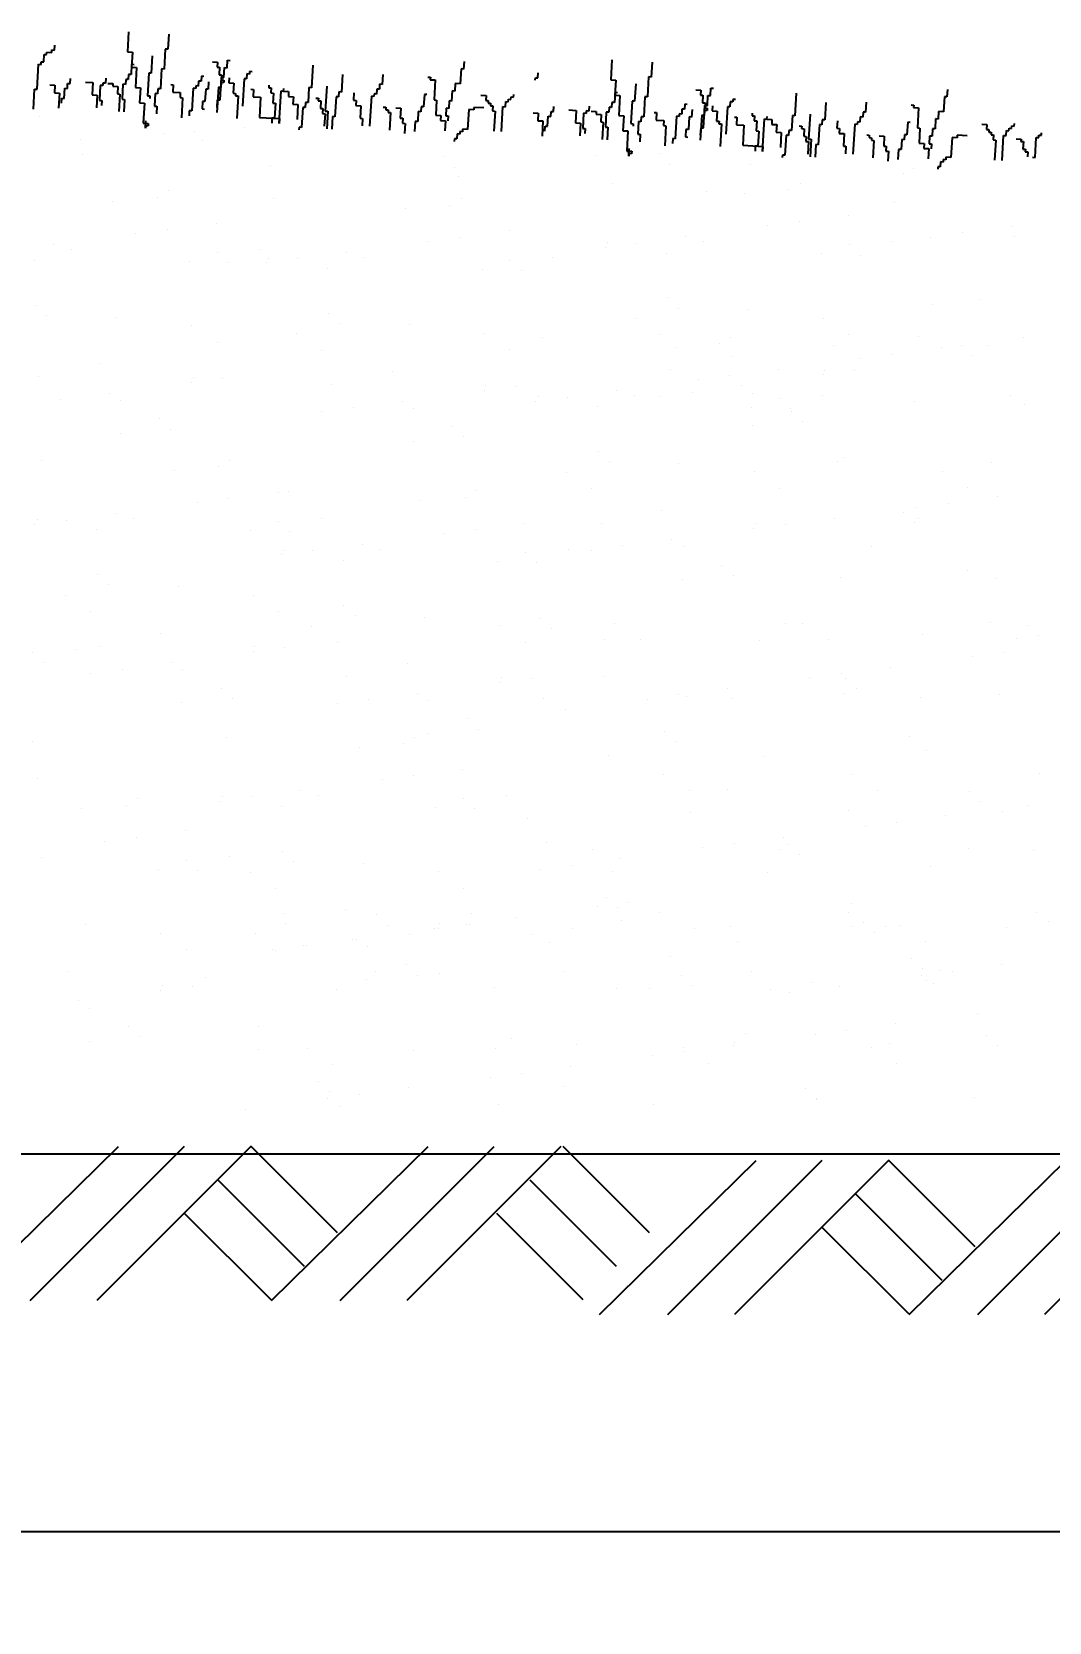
# Model space of a CAD drawing. Extents: x -1852 to 2348, y -1632 to 4031.
# Drawn here: x -11 to 326, y 2846 to 3373 of the extents above; entities that cross this region are included whole.
import ezdxf

# ---------------------------------------------------------------- set-up
doc = ezdxf.new("R2010")
doc.units = 0
doc.header["$MEASUREMENT"] = 0
doc.layers.get('0').update_dxf_attribs({"linetype": 'CONTINUOUS'})
doc.layers.get('DEFPOINTS').update_dxf_attribs({"linetype": 'CONTINUOUS'})
for name, color, linetype in [('STAIR', 140, 'CONTINUOUS'), ('TEXT', 41, 'CONTINUOUS'), ('TREE', 3, 'CONTINUOUS')]:
    doc.layers.add(name, color=color, linetype=linetype)
doc.styles.add('HZ', font='simplex.shx', dxfattribs={"width": 0.7, "bigfont": 'hztxt.shx'})
doc.styles.add('XREF1$0$STYLE3', font='simsun.ttf', dxfattribs={"width": 0.7})
doc.dimstyles.new('STANDARD-1', dxfattribs={"dimscale": 0, "dimtxt": 450, "dimasz": 300, "dimexe": 300, "dimexo": 300, "dimgap": 200, "dimtad": 1, "dimdec": 0, "dimzin": 0, "dimtxsty": 'HZ', "dimcen": 300, "dimdle": 300, "dimclrd": 40, "dimclre": 40, "dimclrt": 41, "dimazin": 3, "dimtfac": 1, "dimtdec": 0, "dimtofl": 0, "dimtmove": 0, "dimatfit": 3, "dimtvp": 1.5, "dimtolj": 1, "dimtzin": 0})

# ---------------------------------------------------------------- blocks, each defined once
blk = doc.blocks.new('DI')
at = {"layer": 'STAIR'}
for p, q in [((-51.91, -51.04), (0, 0)), ((-29.24, -51.04), (21.82, 0.03)), ((43.91, 0.03), (-7.16, -51.04)), ((73.35, -51.04), (124.39, 0)), ((146.47, 0), (95.44, -51.04)), ((72.47, -28.63), (43.86, -0.02)), ((50.65, -51.04), (102.55, 0)), ((175.85, -28.63), (147.24, -0.02)), ((32.82, -11.06), (61.43, -39.67)), ((136.19, -11.06), (164.8, -39.67)), ((21.77, -22.11), (50.38, -50.72)), ((125.15, -22.11), (153.76, -50.72))]:
    blk.add_line(p, q, dxfattribs=at)
blk = doc.blocks.new('_ARCHTICK')
at = {"color": 0, "linetype": 'BYBLOCK', "const_width": 0.15}
blk.add_lwpolyline([(-0.5, -0.5), (0.5, 0.5)], dxfattribs=at)
blk = doc.blocks.new('*D63')
at = {"color": 40, "linetype": 'BYBLOCK'}
for p, q in [((-277.47, 2875.96), (1282.33, 2875.96)), ((-247.47, 2870.14), (-247.47, 2845.96)), ((1252.33, 2870.14), (1252.33, 2845.96))]:
    blk.add_line(p, q, dxfattribs=at)
at = {"layer": 'DEFPOINTS', "color": 0, "linetype": 'BYBLOCK'}
for p in [(-247.47, 2900.14), (1252.33, 2900.14), (1252.33, 2875.96)]:
    blk.add_point(p, dxfattribs=at)
at = {"color": 40, "linetype": 'BYBLOCK', "xscale": 20, "yscale": 20, "zscale": 20, "rotation": 180}
blk.add_blockref('_ARCHTICK', (-247.47, 2875.96), dxfattribs=at)
at = {"color": 40, "linetype": 'BYBLOCK', "xscale": 20, "yscale": 20, "zscale": 20}
blk.add_blockref('_ARCHTICK', (1252.33, 2875.96), dxfattribs=at)
at = {"color": 41, "linetype": 'BYBLOCK', "insert": (502.43, 2910.96), "char_height": 30, "attachment_point": 5, "style": 'XREF1$0$STYLE3'}
blk.add_mtext('\\A1;1500', dxfattribs=at)

msp = doc.modelspace()

# ---------------------------------------------------------------- linework, layer by layer
at = {"color": 40, "linetype": 'BYBLOCK'}
msp.add_line((952.53, 3001.02), (-247.47, 3001.02), dxfattribs=at)
at = {"layer": 'TREE', "linetype": 'CONTINUOUS'}
for p, q in [((-3.88, 3366.95), (-3.78, 3368.61)), ((20.65, 3373), (20.26, 3366.37)), ((33.94, 3372.22), (33.65, 3367.24)), ((-8.32, 3362.22), (-8.27, 3363.05)), ((-8.27, 3363.05), (-7.44, 3363)), ((-7.44, 3363), (-7.3, 3365.49)), ((-7.3, 3365.49), (-6.47, 3365.44)), ((-6.47, 3365.44), (-6.42, 3366.27)), ((-6.42, 3366.27), (-4.76, 3366.17)), ((-4.76, 3366.17), (-4.71, 3367)), ((-4.71, 3367), (-3.88, 3366.95)), ((20.26, 3366.37), (21.92, 3366.27)), ((21.92, 3366.27), (21.63, 3361.29)), ((28.52, 3365.05), (28.18, 3359.24)), ((32.82, 3367.29), (32.43, 3360.66)), ((33.65, 3367.24), (32.82, 3367.29)), ((48.4, 3363.05), (50.06, 3362.95)), ((50.06, 3362.95), (49.97, 3361.29)), ((53.29, 3361.1), (53.43, 3363.58)), ((53.43, 3363.58), (54.27, 3363.54)), ((131.76, 3363.14), (131.61, 3360.66)), ((180.73, 3363.75), (180.34, 3357.11)), ((194.02, 3362.96), (193.73, 3357.99)), ((-9.64, 3353.97), (-9.15, 3362.27)), ((-9.15, 3362.27), (-8.32, 3362.22)), ((1.3, 3355.83), (1.4, 3357.49)), ((13.08, 3357.63), (12.98, 3355.97)), ((20.65, 3358.85), (20.55, 3357.19)), ((21.48, 3358.8), (20.65, 3358.85)), ((21.68, 3362.12), (21.48, 3358.8)), ((21.63, 3361.29), (23.29, 3361.19)), ((22.51, 3362.07), (21.68, 3362.12)), ((23.29, 3361.19), (22.9, 3354.56)), ((27.35, 3359.29), (26.91, 3351.83)), ((28.18, 3359.24), (27.35, 3359.29)), ((31.6, 3360.71), (31.21, 3354.07)), ((32.43, 3360.66), (31.6, 3360.71)), ((44.79, 3358.27), (44.69, 3356.61)), ((45.62, 3358.22), (44.79, 3358.27)), ((49.97, 3361.29), (50.8, 3361.24)), ((50.8, 3361.24), (50.65, 3358.75)), ((50.65, 3358.75), (51.48, 3358.7)), ((50.99, 3350.41), (51.43, 3357.88)), ((51.48, 3358.7), (51.38, 3357.05)), ((51.43, 3357.88), (52.26, 3357.83)), ((52.26, 3357.83), (52.46, 3361.14)), ((52.46, 3361.14), (53.29, 3361.1)), ((53.92, 3357.73), (53.83, 3356.07)), ((58.91, 3357.44), (58.37, 3348.31)), ((59.74, 3357.39), (58.91, 3357.44)), ((59.84, 3359.05), (59.74, 3357.39)), ((60.67, 3359), (59.84, 3359.05)), ((60.72, 3359.83), (60.67, 3359)), ((61.55, 3359.78), (60.72, 3359.83)), ((81.68, 3361.92), (81.24, 3354.46)), ((91.5, 3358.85), (91.16, 3353.04)), ((104.84, 3358.9), (104.64, 3355.58)), ((119.79, 3358.02), (120.62, 3357.97)), ((120.62, 3357.97), (120.57, 3357.14)), ((130.78, 3360.7), (130.49, 3355.73)), ((131.61, 3360.66), (130.78, 3360.7)), ((155.33, 3356.92), (155.38, 3357.74)), ((155.38, 3357.74), (156.21, 3357.7)), ((156.21, 3357.7), (156.3, 3359.35)), ((192.9, 3358.04), (192.51, 3351.4)), ((193.73, 3357.99), (192.9, 3358.04)), ((-10.86, 3347.39), (-10.47, 3354.02)), ((-10.47, 3354.02), (-9.64, 3353.97)), ((-5.39, 3355.39), (-3.73, 3355.29)), ((-3.73, 3355.29), (-3.87, 3352.8)), ((-3.87, 3352.8), (-2.21, 3352.7)), ((-2.21, 3352.7), (-2.51, 3347.73)), ((-0.65, 3350.95), (-0.46, 3354.27)), ((-0.46, 3354.27), (0.38, 3354.22)), ((0.38, 3354.22), (0.47, 3355.88)), ((0.47, 3355.88), (1.3, 3355.83)), ((6.34, 3356.36), (8.83, 3356.22)), ((8.83, 3356.22), (8.58, 3352.07)), ((8.58, 3352.07), (10.25, 3351.97)), ((11.27, 3355.24), (10.98, 3350.26)), ((12.1, 3355.19), (11.27, 3355.24)), ((12.15, 3356.02), (12.1, 3355.19)), ((12.98, 3355.97), (12.15, 3356.02)), ((13.81, 3355.92), (15.47, 3355.83)), ((15.47, 3355.83), (15.42, 3355)), ((15.42, 3355), (17.08, 3354.9)), ((17.08, 3354.9), (16.94, 3352.41)), ((16.94, 3352.41), (17.77, 3352.36)), ((17.77, 3352.36), (17.43, 3346.56)), ((18.79, 3355.63), (18.5, 3350.66)), ((19.63, 3355.58), (18.79, 3355.63)), ((19.72, 3357.24), (19.63, 3355.58)), ((20.55, 3357.19), (19.72, 3357.24)), ((22.9, 3354.56), (24.56, 3354.46)), ((24.56, 3354.46), (24.27, 3349.48)), ((29.45, 3352.51), (29.2, 3348.36)), ((30.28, 3352.46), (29.45, 3352.51)), ((30.37, 3354.12), (30.28, 3352.46)), ((31.21, 3354.07), (30.37, 3354.12)), ((34.63, 3355.53), (35.46, 3355.48)), ((35.46, 3355.48), (35.31, 3353)), ((35.31, 3353), (37.8, 3352.85)), ((37.8, 3352.85), (37.7, 3351.19)), ((42.05, 3354.27), (41.61, 3346.8)), ((42.88, 3354.22), (42.05, 3354.27)), ((42.93, 3355.05), (42.88, 3354.22)), ((43.76, 3355), (42.93, 3355.05)), ((43.86, 3356.66), (43.76, 3355)), ((44.69, 3356.61), (43.86, 3356.66)), ((46.21, 3354.02), (45.96, 3349.87)), ((47.04, 3353.97), (46.21, 3354.02)), ((47.18, 3356.46), (47.04, 3353.97)), ((50.41, 3354.61), (49.92, 3346.31)), ((51.24, 3354.56), (50.41, 3354.61)), ((51.33, 3356.22), (51.24, 3354.56)), ((52.17, 3356.17), (51.33, 3356.22)), ((51.38, 3357.05), (52.21, 3357)), ((52.21, 3357), (52.17, 3356.17)), ((53.83, 3356.07), (55.49, 3355.97)), ((55.49, 3355.97), (55.29, 3352.66)), ((55.29, 3352.66), (56.12, 3352.61)), ((56.12, 3352.61), (56.08, 3351.78)), ((61.2, 3353.97), (62.04, 3353.92)), ((62.04, 3353.92), (61.89, 3351.44)), ((67.12, 3355.29), (67.07, 3354.46)), ((67.07, 3354.46), (67.9, 3354.41)), ((67.9, 3354.41), (67.8, 3352.75)), ((67.8, 3352.75), (68.63, 3352.7)), ((68.63, 3352.7), (68.44, 3349.39)), ((70.54, 3342.6), (71.17, 3353.39)), ((71.17, 3353.39), (72, 3353.34)), ((72, 3353.34), (72.05, 3354.17)), ((72, 3353.34), (73.66, 3353.24)), ((73.66, 3353.24), (73.57, 3351.58)), ((80.41, 3354.51), (80.11, 3349.53)), ((81.24, 3354.46), (80.41, 3354.51)), ((86.27, 3355), (85.78, 3346.7)), ((90.32, 3353.09), (90.23, 3351.43)), ((91.16, 3353.04), (90.32, 3353.09)), ((95.31, 3352.8), (95.16, 3350.31)), ((101.95, 3352.41), (101.9, 3351.58)), ((102.78, 3352.36), (101.95, 3352.41)), ((102.88, 3354.02), (102.78, 3352.36)), ((103.71, 3353.97), (102.88, 3354.02)), ((103.81, 3355.63), (103.71, 3353.97)), ((104.64, 3355.58), (103.81, 3355.63)), ((118.61, 3352.26), (118.37, 3348.12)), ((119.44, 3352.22), (118.61, 3352.26)), ((120.57, 3357.14), (122.23, 3357.05)), ((122.23, 3357.05), (121.84, 3350.41)), ((127.85, 3353.39), (127.65, 3350.07)), ((128.68, 3353.34), (127.85, 3353.39)), ((128.83, 3355.83), (128.68, 3353.34)), ((130.49, 3355.73), (128.83, 3355.83)), ((137.37, 3351.99), (139.04, 3351.9)), ((148.17, 3351.36), (148.22, 3352.19)), ((180.34, 3357.11), (182, 3357.01)), ((181.76, 3352.87), (181.57, 3349.55)), ((182, 3357.01), (181.71, 3352.04)), ((181.71, 3352.04), (183.37, 3351.94)), ((182.59, 3352.82), (181.76, 3352.87)), ((188.6, 3355.79), (188.26, 3349.99)), ((208.49, 3353.79), (210.15, 3353.69)), ((210.15, 3353.69), (210.05, 3352.04)), ((210.05, 3352.04), (210.88, 3351.99)), ((210.88, 3351.99), (210.74, 3349.5)), ((213.37, 3351.84), (213.52, 3354.33)), ((213.52, 3354.33), (214.35, 3354.28)), ((241.76, 3352.67), (241.32, 3345.2)), ((291.84, 3353.89), (291.69, 3351.4)), ((-1.58, 3349.34), (-1.48, 3351)), ((-1.48, 3351), (-0.65, 3350.95)), ((10.25, 3351.97), (10, 3347.83)), ((10.98, 3350.26), (11.81, 3350.22)), ((11.81, 3350.22), (11.71, 3348.56)), ((18.5, 3350.66), (19.33, 3350.61)), ((19.33, 3350.61), (19.09, 3346.46)), ((24.27, 3349.48), (25.93, 3349.39)), ((25.93, 3349.39), (25.54, 3342.75)), ((26.91, 3351.83), (27.74, 3351.78)), ((27.74, 3351.78), (27.69, 3350.95)), ((29.2, 3348.36), (30.03, 3348.31)), ((30.03, 3348.31), (29.89, 3345.82)), ((37.7, 3351.19), (38.53, 3351.14)), ((38.53, 3351.14), (38.15, 3344.51)), ((40.78, 3346.85), (40.69, 3345.19)), ((41.61, 3346.8), (40.78, 3346.85)), ((45.13, 3349.92), (44.98, 3347.43)), ((44.98, 3347.43), (45.82, 3347.39)), ((45.96, 3349.87), (45.13, 3349.92)), ((50.02, 3347.97), (50.16, 3350.46)), ((50.16, 3350.46), (50.99, 3350.41)), ((56.08, 3351.78), (56.91, 3351.73)), ((56.91, 3351.73), (56.47, 3344.26)), ((61.89, 3351.44), (64.38, 3351.29)), ((64.38, 3351.29), (63.99, 3344.65)), ((68.44, 3349.39), (69.27, 3349.34)), ((69.27, 3349.34), (68.98, 3344.36)), ((73.57, 3351.58), (75.23, 3351.48)), ((75.23, 3351.48), (75.08, 3349)), ((75.08, 3349), (76.74, 3348.9)), ((76.74, 3348.9), (76.45, 3343.92)), ((78.36, 3347.97), (77.97, 3341.34)), ((79.19, 3347.92), (78.36, 3347.97)), ((79.28, 3349.58), (79.19, 3347.92)), ((80.11, 3349.53), (79.28, 3349.58)), ((82.7, 3351.04), (83.53, 3351)), ((83.53, 3351), (83.49, 3350.17)), ((83.49, 3350.17), (84.32, 3350.12)), ((84.32, 3350.12), (84.17, 3347.63)), ((84.17, 3347.63), (85, 3347.58)), ((85, 3347.58), (84.9, 3345.92)), ((89.4, 3351.48), (89.01, 3344.85)), ((90.23, 3351.43), (89.4, 3351.48)), ((95.16, 3350.31), (95.99, 3350.26)), ((95.99, 3350.26), (95.9, 3348.6)), ((95.9, 3348.6), (97.56, 3348.51)), ((97.56, 3348.51), (97.31, 3344.36)), ((101.07, 3351.63), (100.49, 3341.68)), ((101.9, 3351.58), (101.07, 3351.63)), ((105.03, 3348.07), (105.86, 3348.02)), ((105.86, 3348.02), (105.81, 3347.19)), ((105.81, 3347.19), (106.64, 3347.14)), ((106.64, 3347.14), (106.6, 3346.31)), ((109.19, 3347.82), (110.85, 3347.73)), ((110.85, 3347.73), (110.65, 3344.41)), ((117.54, 3348.17), (117.44, 3346.51)), ((118.37, 3348.12), (117.54, 3348.17)), ((121.84, 3350.41), (122.67, 3350.36)), ((122.67, 3350.36), (122.38, 3345.38)), ((125.85, 3347.68), (125.7, 3345.19)), ((126.68, 3347.63), (125.85, 3347.68)), ((126.82, 3350.12), (126.68, 3347.63)), ((127.65, 3350.07), (126.82, 3350.12)), ((133.32, 3347.24), (132.93, 3340.6)), ((134.98, 3347.14), (133.32, 3347.24)), ((135.03, 3347.97), (134.98, 3347.14)), ((138.35, 3347.78), (135.03, 3347.97)), ((139.04, 3351.9), (138.94, 3350.24)), ((138.94, 3350.24), (139.77, 3350.19)), ((139.77, 3350.19), (139.72, 3349.36)), ((139.72, 3349.36), (140.55, 3349.31)), ((140.55, 3349.31), (140.5, 3348.48)), ((140.5, 3348.48), (141.33, 3348.43)), ((141.33, 3348.43), (141.23, 3346.77)), ((141.23, 3346.77), (142.07, 3346.72)), ((142.07, 3346.72), (141.68, 3340.09)), ((144.17, 3339.94), (144.65, 3348.24)), ((144.65, 3348.24), (145.49, 3348.19)), ((145.49, 3348.19), (145.58, 3349.85)), ((145.58, 3349.85), (146.41, 3349.8)), ((146.41, 3349.8), (146.46, 3350.63)), ((146.46, 3350.63), (147.29, 3350.58)), ((147.29, 3350.58), (147.34, 3351.41)), ((147.34, 3351.41), (148.17, 3351.36)), ((161.39, 3346.57), (161.49, 3348.23)), ((166.42, 3347.11), (168.91, 3346.96)), ((168.91, 3346.96), (168.67, 3342.81)), ((172.23, 3346.77), (172.19, 3345.94)), ((173.06, 3346.72), (172.23, 3346.77)), ((173.16, 3348.38), (173.06, 3346.72)), ((179.81, 3347.99), (179.71, 3346.33)), ((180.64, 3347.94), (179.81, 3347.99)), ((180.74, 3349.6), (180.64, 3347.94)), ((181.57, 3349.55), (180.74, 3349.6)), ((183.37, 3351.94), (182.98, 3345.3)), ((187.43, 3350.04), (186.99, 3342.57)), ((188.26, 3349.99), (187.43, 3350.04)), ((191.68, 3351.45), (191.29, 3344.82)), ((192.51, 3351.4), (191.68, 3351.45)), ((203.94, 3347.4), (203.85, 3345.74)), ((204.77, 3347.35), (203.94, 3347.4)), ((204.87, 3349.01), (204.77, 3347.35)), ((205.7, 3348.96), (204.87, 3349.01)), ((207.27, 3347.21), (207.12, 3344.72)), ((210.74, 3349.5), (211.57, 3349.45)), ((211.08, 3341.16), (211.52, 3348.62)), ((211.42, 3346.96), (211.32, 3345.3)), ((212.25, 3346.91), (211.42, 3346.96)), ((211.57, 3349.45), (211.47, 3347.79)), ((211.47, 3347.79), (212.3, 3347.74)), ((211.52, 3348.62), (212.35, 3348.57)), ((212.3, 3347.74), (212.25, 3346.91)), ((212.35, 3348.57), (212.54, 3351.89)), ((212.54, 3351.89), (213.37, 3351.84)), ((214.01, 3348.47), (213.91, 3346.82)), ((213.91, 3346.82), (215.57, 3346.72)), ((215.57, 3346.72), (215.38, 3343.4)), ((218.99, 3348.18), (218.46, 3339.06)), ((219.82, 3348.13), (218.99, 3348.18)), ((219.92, 3349.79), (219.82, 3348.13)), ((220.75, 3349.74), (219.92, 3349.79)), ((220.8, 3350.57), (220.75, 3349.74)), ((221.63, 3350.52), (220.8, 3350.57)), ((251.58, 3349.6), (251.24, 3343.79)), ((264.92, 3349.64), (264.72, 3346.33)), ((279.87, 3348.77), (280.7, 3348.72)), ((280.7, 3348.72), (280.65, 3347.89)), ((280.65, 3347.89), (282.31, 3347.79)), ((282.31, 3347.79), (281.92, 3341.15)), ((290.86, 3351.45), (290.57, 3346.47)), ((291.69, 3351.4), (290.86, 3351.45)), ((-8.94, 3344.95), (-8.94, 3344.95)), ((25.54, 3342.75), (27.2, 3342.65)), ((26.27, 3341.04), (26.42, 3343.53)), ((26.32, 3341.87), (26.27, 3341.04)), ((27.15, 3341.82), (26.32, 3341.87)), ((27.2, 3342.65), (27.15, 3341.82)), ((63.99, 3344.65), (70.64, 3344.26)), ((68.14, 3344.41), (68.05, 3342.75)), ((68.98, 3344.36), (68.14, 3344.41)), ((70.64, 3344.26), (70.54, 3342.6)), ((84.9, 3345.92), (85.73, 3345.87)), ((85.73, 3345.87), (85.49, 3341.73)), ((85.78, 3346.7), (86.61, 3346.65)), ((86.61, 3346.65), (86.27, 3340.85)), ((88.18, 3344.9), (87.93, 3340.75)), ((89.01, 3344.85), (88.18, 3344.9)), ((97.31, 3344.36), (98.14, 3344.31)), ((98.14, 3344.31), (98, 3341.82)), ((106.6, 3346.31), (107.43, 3346.26)), ((107.43, 3346.26), (107.09, 3340.46)), ((110.65, 3344.41), (111.48, 3344.36)), ((111.48, 3344.36), (111.38, 3342.7)), ((111.38, 3342.7), (112.22, 3342.65)), ((112.22, 3342.65), (112.02, 3339.33)), ((115.59, 3343.29), (115.39, 3339.97)), ((116.42, 3343.24), (115.59, 3343.29)), ((116.61, 3346.56), (116.42, 3343.24)), ((117.44, 3346.51), (116.61, 3346.56)), ((122.38, 3345.38), (124.04, 3345.29)), ((124.04, 3345.29), (123.94, 3343.63)), ((123.94, 3343.63), (125.6, 3343.53)), ((125.6, 3343.53), (125.41, 3340.21)), ((125.7, 3345.19), (126.53, 3345.14)), ((126.53, 3345.14), (126.43, 3343.48)), ((154.69, 3346.13), (156.36, 3346.04)), ((156.36, 3346.04), (156.21, 3343.55)), ((156.21, 3343.55), (157.87, 3343.45)), ((157.87, 3343.45), (157.58, 3338.47)), ((158.51, 3340.08), (158.6, 3341.74)), ((158.6, 3341.74), (159.43, 3341.69)), ((159.43, 3341.69), (159.63, 3345.01)), ((159.63, 3345.01), (160.46, 3344.96)), ((160.46, 3344.96), (160.56, 3346.62)), ((160.56, 3346.62), (161.39, 3346.57)), ((168.67, 3342.81), (170.33, 3342.72)), ((170.33, 3342.72), (170.09, 3338.57)), ((171.35, 3345.99), (171.06, 3341.01)), ((172.19, 3345.94), (171.35, 3345.99)), ((173.9, 3346.67), (175.56, 3346.57)), ((175.56, 3346.57), (175.51, 3345.74)), ((175.51, 3345.74), (177.17, 3345.64)), ((177.17, 3345.64), (177.02, 3343.16)), ((177.02, 3343.16), (177.85, 3343.11)), ((177.85, 3343.11), (177.51, 3337.3)), ((178.88, 3346.38), (178.59, 3341.4)), ((179.71, 3346.33), (178.88, 3346.38)), ((182.98, 3345.3), (184.64, 3345.21)), ((184.64, 3345.21), (184.35, 3340.23)), ((186.99, 3342.57), (187.82, 3342.52)), ((187.82, 3342.52), (187.77, 3341.69)), ((189.53, 3343.25), (189.29, 3339.11)), ((190.36, 3343.2), (189.53, 3343.25)), ((190.46, 3344.86), (190.36, 3343.2)), ((191.29, 3344.82), (190.46, 3344.86)), ((194.71, 3346.28), (195.54, 3346.23)), ((195.54, 3346.23), (195.39, 3343.74)), ((195.39, 3343.74), (197.89, 3343.6)), ((197.89, 3343.6), (197.79, 3341.94)), ((197.79, 3341.94), (198.62, 3341.89)), ((198.62, 3341.89), (198.23, 3335.25)), ((202.14, 3345.01), (201.7, 3337.55)), ((202.97, 3344.96), (202.14, 3345.01)), ((203.02, 3345.79), (202.97, 3344.96)), ((203.85, 3345.74), (203.02, 3345.79)), ((206.29, 3344.77), (206.05, 3340.62)), ((207.12, 3344.72), (206.29, 3344.77)), ((210.49, 3345.35), (210, 3337.06)), ((211.32, 3345.3), (210.49, 3345.35)), ((215.38, 3343.4), (216.21, 3343.35)), ((216.21, 3343.35), (216.16, 3342.52)), ((216.16, 3342.52), (216.99, 3342.47)), ((216.99, 3342.47), (216.55, 3335.01)), ((221.29, 3344.72), (222.12, 3344.67)), ((222.12, 3344.67), (221.97, 3342.18)), ((221.97, 3342.18), (224.47, 3342.03)), ((224.47, 3342.03), (224.08, 3335.4)), ((227.2, 3346.03), (227.15, 3345.2)), ((227.15, 3345.2), (227.98, 3345.16)), ((227.98, 3345.16), (227.89, 3343.5)), ((227.89, 3343.5), (228.72, 3343.45)), ((228.72, 3343.45), (228.52, 3340.13)), ((230.62, 3333.35), (231.26, 3344.13)), ((231.26, 3344.13), (232.09, 3344.08)), ((232.09, 3344.08), (232.14, 3344.91)), ((232.09, 3344.08), (233.75, 3343.98)), ((233.75, 3343.98), (233.65, 3342.33)), ((233.65, 3342.33), (235.31, 3342.23)), ((235.31, 3342.23), (235.17, 3339.74)), ((240.49, 3345.25), (240.2, 3340.28)), ((241.32, 3345.2), (240.49, 3345.25)), ((242.79, 3341.79), (243.62, 3341.74)), ((243.62, 3341.74), (243.57, 3340.91)), ((246.35, 3345.74), (245.87, 3337.45)), ((249.48, 3342.23), (249.09, 3335.59)), ((250.31, 3342.18), (249.48, 3342.23)), ((250.41, 3343.84), (250.31, 3342.18)), ((251.24, 3343.79), (250.41, 3343.84)), ((255.39, 3343.55), (255.25, 3341.06)), ((261.16, 3342.37), (260.57, 3332.42)), ((261.99, 3342.33), (261.16, 3342.37)), ((262.04, 3343.16), (261.99, 3342.33)), ((262.87, 3343.11), (262.04, 3343.16)), ((262.97, 3344.77), (262.87, 3343.11)), ((263.8, 3344.72), (262.97, 3344.77)), ((263.89, 3346.38), (263.8, 3344.72)), ((264.72, 3346.33), (263.89, 3346.38)), ((278.7, 3343.01), (278.45, 3338.86)), ((279.53, 3342.96), (278.7, 3343.01)), ((287.93, 3344.13), (287.74, 3340.81)), ((288.76, 3344.08), (287.93, 3344.13)), ((288.91, 3346.57), (288.76, 3344.08)), ((290.57, 3346.47), (288.91, 3346.57)), ((303.19, 3342.4), (304.85, 3342.31)), ((304.85, 3342.31), (304.75, 3340.65)), ((313.1, 3340.99), (313.15, 3341.82)), ((313.15, 3341.82), (313.98, 3341.77)), ((313.98, 3341.77), (314.03, 3342.6)), ((4.83, 3337.21), (4.83, 3337.21)), ((32.16, 3339.19), (32.16, 3339.19)), ((42.63, 3339.95), (42.63, 3339.95)), ((45.12, 3337.13), (45.12, 3337.13)), ((58.99, 3341.13), (58.99, 3341.13)), ((77.13, 3341.38), (77.09, 3340.55)), ((77.97, 3341.34), (77.13, 3341.38)), ((128.58, 3337.53), (128.54, 3336.7)), ((129.41, 3337.48), (128.58, 3337.53)), ((129.51, 3339.14), (129.41, 3337.48)), ((130.34, 3339.09), (129.51, 3339.14)), ((130.39, 3339.92), (130.34, 3339.09)), ((131.22, 3339.87), (130.39, 3339.92)), ((131.27, 3340.7), (131.22, 3339.87)), ((132.93, 3340.6), (131.27, 3340.7)), ((171.06, 3341.01), (171.89, 3340.96)), ((171.89, 3340.96), (171.8, 3339.3)), ((178.59, 3341.4), (179.42, 3341.35)), ((179.42, 3341.35), (179.17, 3337.2)), ((184.35, 3340.23), (186.01, 3340.13)), ((186.01, 3340.13), (185.62, 3333.5)), ((189.29, 3339.11), (190.12, 3339.06)), ((190.12, 3339.06), (189.97, 3336.57)), ((200.87, 3337.59), (200.77, 3335.94)), ((201.7, 3337.55), (200.87, 3337.59)), ((205.22, 3340.67), (205.07, 3338.18)), ((205.07, 3338.18), (205.9, 3338.13)), ((206.05, 3340.62), (205.22, 3340.67)), ((210.1, 3338.72), (210.25, 3341.2)), ((210.25, 3341.2), (211.08, 3341.16)), ((228.52, 3340.13), (229.35, 3340.08)), ((229.35, 3340.08), (229.06, 3335.11)), ((235.17, 3339.74), (236.83, 3339.64)), ((236.83, 3339.64), (236.53, 3334.67)), ((238.44, 3338.72), (238.05, 3332.08)), ((239.27, 3338.67), (238.44, 3338.72)), ((239.37, 3340.33), (239.27, 3338.67)), ((240.2, 3340.28), (239.37, 3340.33)), ((243.57, 3340.91), (244.4, 3340.86)), ((244.4, 3340.86), (244.25, 3338.37)), ((244.25, 3338.37), (245.08, 3338.33)), ((245.08, 3338.33), (244.99, 3336.67)), ((244.99, 3336.67), (245.82, 3336.62)), ((245.82, 3336.62), (245.57, 3332.47)), ((245.87, 3337.45), (246.7, 3337.4)), ((246.7, 3337.4), (246.36, 3331.59)), ((255.25, 3341.06), (256.08, 3341.01)), ((256.08, 3341.01), (255.98, 3339.35)), ((255.98, 3339.35), (257.64, 3339.25)), ((257.64, 3339.25), (257.4, 3335.11)), ((265.12, 3338.81), (265.95, 3338.76)), ((265.95, 3338.76), (265.9, 3337.93)), ((265.9, 3337.93), (266.73, 3337.89)), ((266.73, 3337.89), (266.68, 3337.06)), ((266.68, 3337.06), (267.51, 3337.01)), ((267.51, 3337.01), (267.17, 3331.2)), ((269.27, 3338.57), (270.93, 3338.47)), ((270.93, 3338.47), (270.74, 3335.15)), ((276.7, 3337.3), (276.5, 3333.98)), ((277.53, 3337.25), (276.7, 3337.3)), ((277.62, 3338.91), (277.53, 3337.25)), ((278.45, 3338.86), (277.62, 3338.91)), ((281.92, 3341.15), (282.75, 3341.11)), ((282.75, 3341.11), (282.46, 3336.13)), ((285.93, 3338.42), (285.78, 3335.93)), ((286.76, 3338.37), (285.93, 3338.42)), ((286.91, 3340.86), (286.76, 3338.37)), ((287.74, 3340.81), (286.91, 3340.86)), ((293.41, 3337.98), (293.02, 3331.35)), ((295.07, 3337.89), (293.41, 3337.98)), ((295.12, 3338.72), (295.07, 3337.89)), ((298.44, 3338.52), (295.12, 3338.72)), ((304.75, 3340.65), (305.58, 3340.6)), ((305.58, 3340.6), (305.53, 3339.77)), ((305.53, 3339.77), (306.36, 3339.72)), ((306.36, 3339.72), (306.31, 3338.89)), ((306.31, 3338.89), (307.14, 3338.84)), ((307.14, 3338.84), (307.05, 3337.18)), ((307.05, 3337.18), (307.88, 3337.13)), ((307.88, 3337.13), (307.49, 3330.5)), ((309.98, 3330.35), (310.47, 3338.65)), ((310.47, 3338.65), (311.3, 3338.6)), ((311.3, 3338.6), (311.39, 3340.26)), ((311.39, 3340.26), (312.22, 3340.21)), ((312.22, 3340.21), (312.27, 3341.04)), ((312.27, 3341.04), (313.1, 3340.99)), ((314.57, 3337.57), (316.23, 3337.47)), ((316.23, 3337.47), (316.18, 3336.65)), ((316.18, 3336.65), (317.01, 3336.6)), ((317.01, 3336.6), (316.87, 3334.11)), ((320.87, 3331.38), (321.26, 3338.01)), ((321.26, 3338.01), (322.09, 3337.96)), ((322.09, 3337.96), (322.14, 3338.79)), ((322.14, 3338.79), (322.97, 3338.74)), ((322.97, 3338.74), (323.02, 3339.57)), ((5.55, 3332.25), (5.55, 3332.25)), ((124.97, 3331.75), (124.97, 3331.75)), ((175.61, 3332.13), (175.61, 3332.13)), ((185.62, 3333.5), (187.29, 3333.4)), ((186.36, 3331.79), (186.5, 3334.28)), ((186.41, 3332.62), (186.36, 3331.79)), ((187.24, 3332.57), (186.41, 3332.62)), ((187.29, 3333.4), (187.24, 3332.57)), ((196.35, 3332.63), (196.35, 3332.63)), ((224.08, 3335.4), (230.72, 3335.01)), ((228.23, 3335.15), (228.13, 3333.5)), ((229.06, 3335.11), (228.23, 3335.15)), ((230.72, 3335.01), (230.62, 3333.35)), ((237.22, 3332.13), (237.17, 3331.3)), ((238.05, 3332.08), (237.22, 3332.13)), ((248.26, 3335.64), (248.02, 3331.49)), ((249.09, 3335.59), (248.26, 3335.64)), ((257.4, 3335.11), (258.23, 3335.06)), ((258.23, 3335.06), (258.08, 3332.57)), ((270.74, 3335.15), (271.57, 3335.1)), ((271.57, 3335.1), (271.47, 3333.45)), ((271.47, 3333.45), (272.3, 3333.4)), ((272.3, 3333.4), (272.1, 3330.08)), ((275.67, 3334.03), (275.48, 3330.71)), ((276.5, 3333.98), (275.67, 3334.03)), ((282.46, 3336.13), (284.12, 3336.03)), ((284.12, 3336.03), (284.03, 3334.37)), ((284.03, 3334.37), (285.69, 3334.28)), ((285.69, 3334.28), (285.49, 3330.96)), ((285.78, 3335.93), (286.61, 3335.89)), ((286.61, 3335.89), (286.52, 3334.23)), ((291.35, 3331.45), (291.31, 3330.62)), ((293.02, 3331.35), (291.35, 3331.45)), ((316.87, 3334.11), (317.7, 3334.06)), ((317.7, 3334.06), (317.65, 3333.23)), ((317.65, 3333.23), (318.48, 3333.18)), ((318.48, 3333.18), (318.38, 3331.52)), ((320.04, 3331.42), (320.87, 3331.38)), ((67.73, 3328.71), (67.73, 3328.71)), ((128.46, 3328.16), (128.46, 3328.16)), ((199.83, 3329.04), (199.83, 3329.04)), ((226.67, 3328.88), (226.67, 3328.88)), ((277.31, 3326.1), (277.31, 3326.1)), ((280.71, 3327.66), (280.71, 3327.66)), ((288.67, 3328.27), (288.62, 3327.44)), ((289.5, 3328.23), (288.67, 3328.27)), ((289.6, 3329.88), (289.5, 3328.23)), ((290.43, 3329.84), (289.6, 3329.88)), ((290.48, 3330.66), (290.43, 3329.84)), ((291.31, 3330.62), (290.48, 3330.66)), ((129.91, 3325.17), (129.91, 3325.17)), ((180.81, 3322.7), (180.81, 3322.7)), ((239.37, 3320.62), (239.37, 3320.62)), ((243.09, 3322.81), (243.09, 3322.81)), ((15.39, 3316.93), (15.39, 3316.93)), ((30.1, 3318.07), (30.1, 3318.07)), ((33.83, 3320.27), (33.83, 3320.27)), ((68.52, 3317.6), (68.52, 3317.6)), ((127.08, 3315.52), (127.08, 3315.52)), ((130.8, 3317.72), (130.8, 3317.72)), ((212.01, 3319.93), (212.01, 3319.93)), ((224.65, 3319.48), (224.65, 3319.48)), ((274.19, 3316.39), (274.19, 3316.39)), ((112.36, 3314.38), (112.36, 3314.38)), ((242.73, 3310.03), (242.73, 3310.03)), ((258.99, 3312.18), (258.99, 3312.18)), ((23.06, 3306.12), (23.06, 3306.12)), ((33.47, 3307.49), (33.47, 3307.49)), ((49.73, 3309.63), (49.73, 3309.63)), ((130.45, 3304.94), (130.45, 3304.94)), ((146.71, 3307.08), (146.71, 3307.08)), ((205.16, 3305.09), (205.16, 3305.09)), ((232.32, 3308.66), (232.32, 3308.66)), ((286.4, 3305), (286.4, 3305)), ((296.81, 3306.37), (296.81, 3306.37)), ((313.07, 3308.51), (313.07, 3308.51)), ((314.06, 3305.2), (314.06, 3305.2)), ((-4.11, 3302.54), (-4.11, 3302.54)), ((1.91, 3300.81), (1.91, 3300.81)), ((50.01, 3299.83), (50.01, 3299.83)), ((64.19, 3300.92), (64.19, 3300.92)), ((92.87, 3299.99), (92.87, 3299.99)), ((120.04, 3303.57), (120.04, 3303.57)), ((178.49, 3301.58), (178.49, 3301.58)), ((179.24, 3303.07), (179.24, 3303.07)), ((188.9, 3302.95), (188.9, 3302.95)), ((198.87, 3299.69), (198.87, 3299.69)), ((211.17, 3303.36), (211.17, 3303.36)), ((250.03, 3299.45), (250.03, 3299.45)), ((259.27, 3302.38), (259.27, 3302.38)), ((273.45, 3303.47), (273.45, 3303.47)), ((-10.39, 3297.14), (-10.39, 3297.14)), ((40.77, 3296.9), (40.77, 3296.9)), ((53.7, 3296.45), (53.7, 3296.45)), ((66.2, 3296.48), (66.2, 3296.48)), ((66.96, 3297.97), (66.96, 3297.97)), ((76.61, 3297.85), (76.61, 3297.85)), ((86.58, 3294.6), (86.58, 3294.6)), ((98.88, 3298.26), (98.88, 3298.26)), ((137.74, 3294.35), (137.74, 3294.35)), ((146.98, 3297.28), (146.98, 3297.28)), ((161.16, 3298.37), (161.16, 3298.37)), ((262.96, 3299), (262.96, 3299)), ((150.67, 3293.9), (150.67, 3293.9)), ((199.15, 3284.83), (199.15, 3284.83)), ((302.81, 3284.22), (302.81, 3284.22)), ((-10.11, 3282.28), (-10.11, 3282.28)), ((-6.43, 3278.9), (-6.43, 3278.9)), ((16.65, 3278.39), (16.65, 3278.39)), ((86.86, 3279.73), (86.86, 3279.73)), ((202.84, 3281.45), (202.84, 3281.45)), ((225.91, 3280.94), (225.91, 3280.94)), ((286.89, 3282.77), (286.89, 3282.77)), ((41.55, 3275.56), (41.55, 3275.56)), ((90.55, 3276.35), (90.55, 3276.35)), ((113.62, 3275.84), (113.62, 3275.84)), ((138.52, 3273.01), (138.52, 3273.01)), ((188.53, 3277.99), (188.53, 3277.99)), ((250.81, 3278.1), (250.81, 3278.1)), ((49.98, 3270.18), (49.98, 3270.18)), ((76.24, 3272.89), (76.24, 3272.89)), ((157.84, 3271.72), (157.84, 3271.72)), ((196.96, 3272.62), (196.96, 3272.62)), ((201.68, 3268.5), (201.68, 3268.5)), ((216.4, 3269.64), (216.4, 3269.64)), ((220.12, 3271.84), (220.12, 3271.84)), ((254.04, 3269.17), (254.04, 3269.17)), ((259.24, 3272.73), (259.24, 3272.73)), ((282.4, 3271.95), (282.4, 3271.95)), ((289.86, 3268.29), (289.86, 3268.29)), ((296.43, 3268.96), (296.43, 3268.96)), ((305.2, 3268.92), (305.2, 3268.92)), ((317.03, 3271.86), (317.03, 3271.86)), ((10.97, 3262.96), (10.97, 3262.96)), ((84.67, 3267.52), (84.67, 3267.52)), ((146.96, 3267.63), (146.96, 3267.63)), ((220.24, 3265.5), (220.24, 3265.5)), ((263.19, 3264.78), (263.19, 3264.78)), ((273.6, 3266.15), (273.6, 3266.15)), ((300.11, 3265.58), (300.11, 3265.58)), ((-9.13, 3258.61), (-9.13, 3258.61)), ((42.03, 3258.36), (42.03, 3258.36)), ((51.91, 3258.13), (51.91, 3258.13)), ((107.95, 3260.41), (107.95, 3260.41)), ((200.13, 3261.16), (200.13, 3261.16)), ((209.35, 3257.69), (209.35, 3257.69)), ((219.76, 3259.06), (219.76, 3259.06)), ((236.02, 3261.2), (236.02, 3261.2)), ((250.76, 3259.31), (250.76, 3259.31)), ((251.29, 3260.91), (251.29, 3260.91)), ((261.17, 3260.68), (261.17, 3260.68)), ((14.33, 3253.18), (14.33, 3253.18)), ((41.5, 3256.76), (41.5, 3256.76)), ((87.84, 3256.06), (87.84, 3256.06)), ((138.48, 3254.21), (138.48, 3254.21)), ((139, 3255.81), (139, 3255.81)), ((148.89, 3255.58), (148.89, 3255.58)), ((156.27, 3252.09), (156.27, 3252.09)), ((165.93, 3251.97), (165.93, 3251.97)), ((182.19, 3254.11), (182.19, 3254.11)), ((188.2, 3252.38), (188.2, 3252.38)), ((196.93, 3252.22), (196.93, 3252.22)), ((207.34, 3253.59), (207.34, 3253.59)), ((223.6, 3255.73), (223.6, 3255.73)), ((227.32, 3253.28), (227.32, 3253.28)), ((250.48, 3252.5), (250.48, 3252.5)), ((312.77, 3252.61), (312.77, 3252.61)), ((-1.93, 3251.04), (-1.93, 3251.04)), ((18.06, 3250.73), (18.06, 3250.73)), ((84.64, 3247.12), (84.64, 3247.12)), ((95.05, 3248.49), (95.05, 3248.49)), ((111.31, 3250.63), (111.31, 3250.63)), ((115.03, 3248.18), (115.03, 3248.18)), ((155.52, 3250.6), (155.52, 3250.6)), ((175.9, 3248.72), (175.9, 3248.72)), ((227.06, 3248.47), (227.06, 3248.47)), ((236.3, 3251.4), (236.3, 3251.4)), ((239.99, 3248.03), (239.99, 3248.03)), ((240.14, 3247.26), (240.14, 3247.26)), ((281.08, 3250.42), (281.08, 3250.42)), ((317.51, 3249.64), (317.51, 3249.64)), ((30.88, 3244.72), (30.88, 3244.72)), ((34.57, 3241.34), (34.57, 3241.34)), ((127.85, 3242.17), (127.85, 3242.17)), ((227.17, 3242.4), (227.17, 3242.4)), ((243.83, 3243.89), (243.83, 3243.89)), ((17.91, 3239.86), (17.91, 3239.86)), ((114.88, 3237.31), (114.88, 3237.31)), ((131.54, 3238.79), (131.54, 3238.79)), ((-8.04, 3230.94), (-8.04, 3230.94)), ((54.24, 3231.06), (54.24, 3231.06)), ((176.18, 3233.85), (176.18, 3233.85)), ((257.39, 3232.08), (257.39, 3232.08)), ((35.81, 3227.72), (35.81, 3227.72)), ((50.52, 3228.86), (50.52, 3228.86)), ((165.56, 3227.02), (165.56, 3227.02)), ((179.87, 3230.47), (179.87, 3230.47)), ((202.94, 3229.96), (202.94, 3229.96)), ((227.84, 3227.13), (227.84, 3227.13)), ((255.3, 3230.63), (255.3, 3230.63)), ((290.12, 3227.24), (290.12, 3227.24)), ((306.46, 3230.39), (306.46, 3230.39)), ((70.15, 3220.42), (70.15, 3220.42)), ((73.62, 3220.75), (73.62, 3220.75)), ((135.91, 3220.86), (135.91, 3220.86)), ((173.99, 3221.64), (173.99, 3221.64)), ((236.27, 3221.76), (236.27, 3221.76)), ((298.56, 3221.87), (298.56, 3221.87)), ((43.48, 3216.91), (43.48, 3216.91)), ((53.89, 3218.28), (53.89, 3218.28)), ((117.47, 3217.53), (117.47, 3217.53)), ((132.18, 3218.67), (132.18, 3218.67)), ((281.63, 3215.42), (281.63, 3215.42)), ((292.04, 3216.79), (292.04, 3216.79)), ((308.3, 3218.93), (308.3, 3218.93)), ((-10.36, 3209.82), (-10.36, 3209.82)), ((-9.6, 3211.31), (-9.6, 3211.31)), ((0.05, 3211.19), (0.05, 3211.19)), ((16.31, 3213.33), (16.31, 3213.33)), ((22.32, 3211.6), (22.32, 3211.6)), ((70.42, 3210.62), (70.42, 3210.62)), ((84.61, 3211.71), (84.61, 3211.71)), ((151.81, 3210.22), (151.81, 3210.22)), ((177.16, 3210.18), (177.16, 3210.18)), ((197.27, 3214.53), (197.27, 3214.53)), ((228.32, 3209.93), (228.32, 3209.93)), ((238.2, 3209.7), (238.2, 3209.7)), ((254.46, 3211.84), (254.46, 3211.84)), ((277.3, 3213.84), (277.3, 3213.84)), ((280.98, 3210.46), (280.98, 3210.46)), ((282.34, 3211.88), (282.34, 3211.88)), ((10.02, 3207.94), (10.02, 3207.94)), ((61.18, 3207.69), (61.18, 3207.69)), ((74.11, 3207.25), (74.11, 3207.25)), ((125.14, 3206.71), (125.14, 3206.71)), ((135.55, 3208.08), (135.55, 3208.08)), ((200.63, 3204.76), (200.63, 3204.76)), ((227.79, 3208.33), (227.79, 3208.33)), ((71.3, 3199.62), (71.3, 3199.62)), ((72.06, 3201.12), (72.06, 3201.12)), ((81.71, 3200.99), (81.71, 3200.99)), ((97.97, 3203.14), (97.97, 3203.14)), ((103.99, 3201.41), (103.99, 3201.41)), ((152.09, 3200.43), (152.09, 3200.43)), ((166.27, 3201.52), (166.27, 3201.52)), ((173.96, 3201.24), (173.96, 3201.24)), ((184.37, 3202.62), (184.37, 3202.62)), ((204.35, 3202.3), (204.35, 3202.3)), ((266.64, 3202.41), (266.64, 3202.41)), ((91.68, 3197.74), (91.68, 3197.74)), ((142.85, 3197.5), (142.85, 3197.5)), ((155.77, 3197.05), (155.77, 3197.05)), ((217.17, 3196.29), (217.17, 3196.29)), ((298.38, 3194.52), (298.38, 3194.52)), ((10.3, 3193.07), (10.3, 3193.07)), ((13.99, 3189.69), (13.99, 3189.69)), ((37.07, 3189.18), (37.07, 3189.18)), ((204.2, 3191.43), (204.2, 3191.43)), ((220.86, 3192.91), (220.86, 3192.91)), ((256.56, 3192.1), (256.56, 3192.1)), ((307.72, 3191.85), (307.72, 3191.85)), ((-0.32, 3186.23), (-0.32, 3186.23)), ((61.96, 3186.35), (61.96, 3186.35)), ((8.11, 3180.86), (8.11, 3180.86)), ((70.4, 3180.97), (70.4, 3180.97)), ((91.97, 3182.87), (91.97, 3182.87)), ((95.65, 3179.5), (95.65, 3179.5)), ((118.73, 3178.99), (118.73, 3178.99)), ((157.05, 3178.73), (157.05, 3178.73)), ((31.39, 3173.75), (31.39, 3173.75)), ((81.34, 3176.04), (81.34, 3176.04)), ((143.63, 3176.15), (143.63, 3176.15)), ((160.74, 3175.36), (160.74, 3175.36)), ((181.71, 3176.93), (181.71, 3176.93)), ((238.26, 3176.97), (238.26, 3176.97)), ((243.99, 3177.05), (243.99, 3177.05)), ((283.6, 3173.34), (283.6, 3173.34)), ((306.28, 3177.16), (306.28, 3177.16)), ((318.29, 3176.28), (318.29, 3176.28)), ((321.98, 3172.9), (321.98, 3172.9)), ((2.94, 3168.38), (2.94, 3168.38)), ((11.28, 3169.4), (11.28, 3169.4)), ((61.92, 3167.55), (61.92, 3167.55)), ((62.44, 3169.15), (62.44, 3169.15)), ((72.33, 3168.92), (72.33, 3168.92)), ((89.78, 3170.67), (89.78, 3170.67)), ((152.06, 3170.78), (152.06, 3170.78)), ((178.42, 3171.64), (178.42, 3171.64)), ((190.14, 3171.56), (190.14, 3171.56)), ((229.58, 3171.4), (229.58, 3171.4)), ((252.43, 3171.67), (252.43, 3171.67)), ((314.71, 3171.79), (314.71, 3171.79)), ((-11.24, 3167.29), (-11.24, 3167.29)), ((-7.55, 3163.92), (-7.55, 3163.92)), ((34.75, 3163.98), (34.75, 3163.98)), ((113.05, 3163.55), (113.05, 3163.55)), ((272.9, 3162.49), (272.9, 3162.49)), ((300.07, 3166.06), (300.07, 3166.06)), ((310.48, 3167.44), (310.48, 3167.44)), ((8.08, 3160.46), (8.08, 3160.46)), ((18.49, 3161.83), (18.49, 3161.83)), ((38.48, 3161.52), (38.48, 3161.52)), ((92.94, 3159.2), (92.94, 3159.2)), ((143.58, 3157.36), (143.58, 3157.36)), ((144.11, 3158.96), (144.11, 3158.96)), ((153.99, 3158.73), (153.99, 3158.73)), ((178.14, 3159.41), (178.14, 3159.41)), ((246.23, 3158.98), (246.23, 3158.98)), ((256.64, 3160.35), (256.64, 3160.35)), ((258.17, 3158.72), (258.17, 3158.72)), ((51.29, 3155.51), (51.29, 3155.51)), ((54.98, 3152.13), (54.98, 3152.13)), ((116.41, 3153.78), (116.41, 3153.78)), ((158.22, 3152.1), (158.22, 3152.1)), ((192.4, 3151.89), (192.4, 3151.89)), ((202.81, 3153.26), (202.81, 3153.26)), ((205.46, 3152.89), (205.46, 3152.89)), ((219.07, 3155.4), (219.07, 3155.4)), ((220.51, 3152.22), (220.51, 3152.22)), ((257.82, 3153.56), (257.82, 3153.56)), ((261.85, 3155.35), (261.85, 3155.35)), ((282.79, 3152.33), (282.79, 3152.33)), ((308.98, 3153.31), (308.98, 3153.31)), ((38.33, 3150.65), (38.33, 3150.65)), ((89.74, 3150.27), (89.74, 3150.27)), ((100.15, 3151.64), (100.15, 3151.64)), ((120.14, 3151.32), (120.14, 3151.32)), ((165.23, 3148.31), (165.23, 3148.31)), ((132.96, 3145.31), (132.96, 3145.31)), ((136.64, 3141.93), (136.64, 3141.93)), ((198.04, 3141.17), (198.04, 3141.17)), ((-11.27, 3137.65), (-11.27, 3137.65)), ((53.21, 3139.19), (53.21, 3139.19)), ((97.05, 3135.96), (97.05, 3135.96)), ((111.77, 3137.11), (111.77, 3137.11)), ((115.49, 3139.3), (115.49, 3139.3)), ((119.99, 3140.45), (119.99, 3140.45)), ((201.73, 3137.79), (201.73, 3137.79)), ((279.25, 3139.4), (279.25, 3139.4)), ((179.68, 3133.11), (179.68, 3133.11)), ((230.84, 3132.86), (230.84, 3132.86)), ((284.86, 3134.81), (284.86, 3134.81)), ((-9.34, 3125.59), (-9.34, 3125.59)), ((115.13, 3126.52), (115.13, 3126.52)), ((131.39, 3128.66), (131.39, 3128.66)), ((197.86, 3126.85), (197.86, 3126.85)), ((260.15, 3126.96), (260.15, 3126.96)), ((322.43, 3127.08), (322.43, 3127.08)), ((77.56, 3121.57), (77.56, 3121.57)), ((104.72, 3125.15), (104.72, 3125.15)), ((206.3, 3121.48), (206.3, 3121.48)), ((219.13, 3121.85), (219.13, 3121.85)), ((268.58, 3121.59), (268.58, 3121.59)), ((299.16, 3121.16), (299.16, 3121.16)), ((5.18, 3115.57), (5.18, 3115.57)), ((19.89, 3116.72), (19.89, 3116.72)), ((23.62, 3118.91), (23.62, 3118.91)), ((50.89, 3118.06), (50.89, 3118.06)), ((51.64, 3119.55), (51.64, 3119.55)), ((61.3, 3119.43), (61.3, 3119.43)), ((71.27, 3116.18), (71.27, 3116.18)), ((83.57, 3119.84), (83.57, 3119.84)), ((122.43, 3115.93), (122.43, 3115.93)), ((131.67, 3118.87), (131.67, 3118.87)), ((135.36, 3115.49), (135.36, 3115.49)), ((145.85, 3119.96), (145.85, 3119.96)), ((259.08, 3115.02), (259.08, 3115.02)), ((302.85, 3117.78), (302.85, 3117.78)), ((318.51, 3116.71), (318.51, 3116.71)), ((152.71, 3112.41), (152.71, 3112.41)), ((206.72, 3114.36), (206.72, 3114.36)), ((264.67, 3109.62), (264.67, 3109.62)), ((275.08, 3110.99), (275.08, 3110.99)), ((291.34, 3113.13), (291.34, 3113.13)), ((310.24, 3114.78), (310.24, 3114.78)), ((12.85, 3104.76), (12.85, 3104.76)), ((23.26, 3106.13), (23.26, 3106.13)), ((39.52, 3108.27), (39.52, 3108.27)), ((159.01, 3104.3), (159.01, 3104.3)), ((237.51, 3106.05), (237.51, 3106.05)), ((-8.3, 3099.45), (-8.3, 3099.45)), ((53.98, 3099.57), (53.98, 3099.57)), ((71.55, 3101.31), (71.55, 3101.31)), ((174.38, 3102.02), (174.38, 3102.02)), ((210.84, 3102.53), (210.84, 3102.53)), ((221.25, 3103.9), (221.25, 3103.9)), ((236.66, 3102.14), (236.66, 3102.14)), ((239.04, 3103.61), (239.04, 3103.61)), ((242.72, 3100.23), (242.72, 3100.23)), ((298.94, 3102.25), (298.94, 3102.25)), ((320.25, 3101.84), (320.25, 3101.84)), ((30.56, 3095.54), (30.56, 3095.54)), ((39.8, 3098.48), (39.8, 3098.48)), ((43.49, 3095.1), (43.49, 3095.1)), ((60.93, 3094.48), (60.93, 3094.48)), ((75.24, 3097.93), (75.24, 3097.93)), ((98.31, 3097.43), (98.31, 3097.43)), ((123.21, 3094.59), (123.21, 3094.59)), ((157, 3095.45), (157, 3095.45)), ((167.41, 3096.82), (167.41, 3096.82)), ((180.94, 3094.57), (180.94, 3094.57)), ((183.67, 3098.96), (183.67, 3098.96)), ((232.1, 3094.33), (232.1, 3094.33)), ((286.12, 3096.27), (286.12, 3096.27)), ((69.36, 3089.1), (69.36, 3089.1)), ((131.64, 3089.22), (131.64, 3089.22)), ((178.91, 3086.06), (178.91, 3086.06)), ((186.25, 3084.39), (186.25, 3084.39)), ((260.12, 3084.29), (260.12, 3084.29)), ((72.08, 3080.81), (72.08, 3080.81)), ((92.64, 3081.99), (92.64, 3081.99)), ((102.66, 3080.38), (102.66, 3080.38)), ((134.36, 3080.92), (134.36, 3080.92)), ((148.68, 3079.44), (148.68, 3079.44)), ((175.84, 3083.02), (175.84, 3083.02)), ((182.6, 3082.68), (182.6, 3082.68)), ((183.87, 3078.61), (183.87, 3078.61)), ((196.64, 3081.04), (196.64, 3081.04)), ((258.93, 3081.15), (258.93, 3081.15)), ((263.89, 3077.93), (263.89, 3077.93)), ((321.21, 3081.26), (321.21, 3081.26)), ((325.28, 3078.31), (325.28, 3078.31)), ((6.44, 3077.04), (6.44, 3077.04)), ((31.34, 3074.2), (31.34, 3074.2)), ((62.57, 3074.24), (62.57, 3074.24)), ((72.53, 3077.64), (72.53, 3077.64)), ((106.34, 3077), (106.34, 3077)), ((113.73, 3074), (113.73, 3074)), ((122.01, 3075.93), (122.01, 3075.93)), ((123.16, 3075.79), (123.16, 3075.79)), ((123.69, 3077.4), (123.69, 3077.4)), ((132.42, 3077.3), (132.42, 3077.3)), ((133.57, 3077.16), (133.57, 3077.16)), ((153.97, 3073.87), (153.97, 3073.87)), ((167.75, 3075.94), (167.75, 3075.94)), ((207.98, 3075.82), (207.98, 3075.82)), ((220.1, 3076.61), (220.1, 3076.61)), ((260.34, 3076.49), (260.34, 3076.49)), ((267.58, 3074.55), (267.58, 3074.55)), ((271.27, 3076.37), (271.27, 3076.37)), ((276.3, 3076.88), (276.3, 3076.88)), ((311.5, 3076.24), (311.5, 3076.24)), ((39.77, 3068.83), (39.77, 3068.83)), ((68.17, 3068.84), (68.17, 3068.84)), ((69.33, 3068.71), (69.33, 3068.71)), ((78.58, 3070.21), (78.58, 3070.21)), ((79.74, 3070.08), (79.74, 3070.08)), ((94.84, 3072.35), (94.84, 3072.35)), ((96, 3072.22), (96, 3072.22)), ((99.72, 3069.76), (99.72, 3069.76)), ((160.17, 3071.28), (160.17, 3071.28)), ((222.45, 3071.4), (222.45, 3071.4)), ((284.73, 3071.51), (284.73, 3071.51)), ((112.54, 3063.75), (112.54, 3063.75)), ((200, 3066.73), (200, 3066.73)), ((280.03, 3066.05), (280.03, 3066.05)), ((283.72, 3062.67), (283.72, 3062.67)), ((309.78, 3063.78), (309.78, 3063.78)), ((0.76, 3061.6), (0.76, 3061.6)), ((31.82, 3057.01), (31.82, 3057.01)), ((46.22, 3059.45), (46.22, 3059.45)), ((99.57, 3058.89), (99.57, 3058.89)), ((102.44, 3061.47), (102.44, 3061.47)), ((116.23, 3060.37), (116.23, 3060.37)), ((123.74, 3061.06), (123.74, 3061.06)), ((164.72, 3061.58), (164.72, 3061.58)), ((203.77, 3060.37), (203.77, 3060.37)), ((207.46, 3056.99), (207.46, 3056.99)), ((227, 3061.69), (227, 3061.69)), ((247.15, 3057.86), (247.15, 3057.86)), ((283.11, 3060.27), (283.11, 3060.27)), ((284.98, 3058.6), (284.98, 3058.6)), ((287.38, 3057.74), (287.38, 3057.74)), ((289.29, 3061.81), (289.29, 3061.81)), ((293.52, 3061.64), (293.52, 3061.64)), ((4.13, 3051.83), (4.13, 3051.83)), ((31.29, 3055.4), (31.29, 3055.4)), ((41.7, 3056.77), (41.7, 3056.77)), ((89.62, 3055.49), (89.62, 3055.49)), ((141.97, 3056.16), (141.97, 3056.16)), ((182.2, 3056.03), (182.2, 3056.03)), ((193.13, 3055.91), (193.13, 3055.91)), ((233.36, 3055.79), (233.36, 3055.79)), ((239.69, 3054.55), (239.69, 3054.55)), ((255.95, 3056.69), (255.95, 3056.69)), ((7.85, 3049.37), (7.85, 3049.37)), ((301.95, 3047.84), (301.95, 3047.84)), ((20.67, 3043.36), (20.67, 3043.36)), ((63.62, 3043.51), (63.62, 3043.51)), ((224.86, 3041.05), (224.86, 3041.05)), ((258.53, 3042.12), (258.53, 3042.12)), ((274.79, 3044.26), (274.79, 3044.26)), ((7.7, 3038.5), (7.7, 3038.5)), ((24.36, 3039.98), (24.36, 3039.98)), ((79.8, 3036.1), (79.8, 3036.1)), ((142.08, 3036.21), (142.08, 3036.21)), ((147.34, 3039.44), (147.34, 3039.44)), ((169.01, 3037.41), (169.01, 3037.41)), ((204.36, 3036.33), (204.36, 3036.33)), ((220.95, 3037.17), (220.95, 3037.17)), ((221.36, 3038.07), (221.36, 3038.07)), ((248.12, 3040.75), (248.12, 3040.75)), ((266.64, 3036.44), (266.64, 3036.44)), ((272.53, 3037.83), (272.53, 3037.83)), ((304.89, 3040.36), (304.89, 3040.36)), ((308.57, 3036.98), (308.57, 3036.98)), ((63.83, 3035.71), (63.83, 3035.71)), ((88.23, 3030.73), (88.23, 3030.73)), ((114.99, 3035.46), (114.99, 3035.46)), ((194.28, 3033.66), (194.28, 3033.66)), ((204.69, 3035.03), (204.69, 3035.03)), ((212.8, 3030.95), (212.8, 3030.95)), ((275.08, 3031.07), (275.08, 3031.07)), ((83.53, 3025.26), (83.53, 3025.26)), ((140.45, 3026.57), (140.45, 3026.57)), ((150.86, 3027.94), (150.86, 3027.94)), ((167.12, 3030.08), (167.12, 3030.08)), ((87.21, 3021.89), (87.21, 3021.89)), ((97.02, 3020.86), (97.02, 3020.86)), ((113.28, 3023), (113.28, 3023)), ((164.74, 3023.5), (164.74, 3023.5)), ((244.76, 3022.81), (244.76, 3022.81)), ((300.76, 3019.99), (300.76, 3019.99)), ((59.45, 3015.91), (59.45, 3015.91)), ((86.61, 3019.49), (86.61, 3019.49)), ((90.88, 3016.95), (90.88, 3016.95)), ((143.23, 3017.62), (143.23, 3017.62)), ((194.39, 3017.38), (194.39, 3017.38)), ((248.41, 3019.32), (248.41, 3019.32)), ((248.45, 3019.43), (248.45, 3019.43))]:
    msp.add_line(p, q, dxfattribs=at)

# ---------------------------------------------------------------- block references
at = {"layer": 'STAIR'}
for p in [(17.35, 3003.63), (228.54, 2999.01)]:
    msp.add_blockref('DI', p, dxfattribs=at)

# ---------------------------------------------------------------- dimensions: what is measured, and where the dimension line sits
at = {"layer": 'TEXT', "linetype": 'CONTINUOUS'}
dim = msp.add_linear_dim(base=(1252.33, 2875.96), p1=(-247.47, 2900.14), p2=(1252.33, 2900.14), dimstyle='STANDARD-1', override={"dimscale": 1, "dimtxt": 30, "dimasz": 20, "dimexe": 30, "dimexo": 30, "dimgap": 20, "dimtxsty": 'XREF1$0$STYLE3', "dimblk1": 'ARCHTICK', "dimblk2": 'ARCHTICK', "dimsah": 1, "dimcen": 30, "dimdle": 30}, dxfattribs=at)
dim.commit()
dim.dimension.update_dxf_attribs({"geometry": '*D63', "text_midpoint": (502.43, 2910.96)})

doc.saveas('drawing.dxf')
